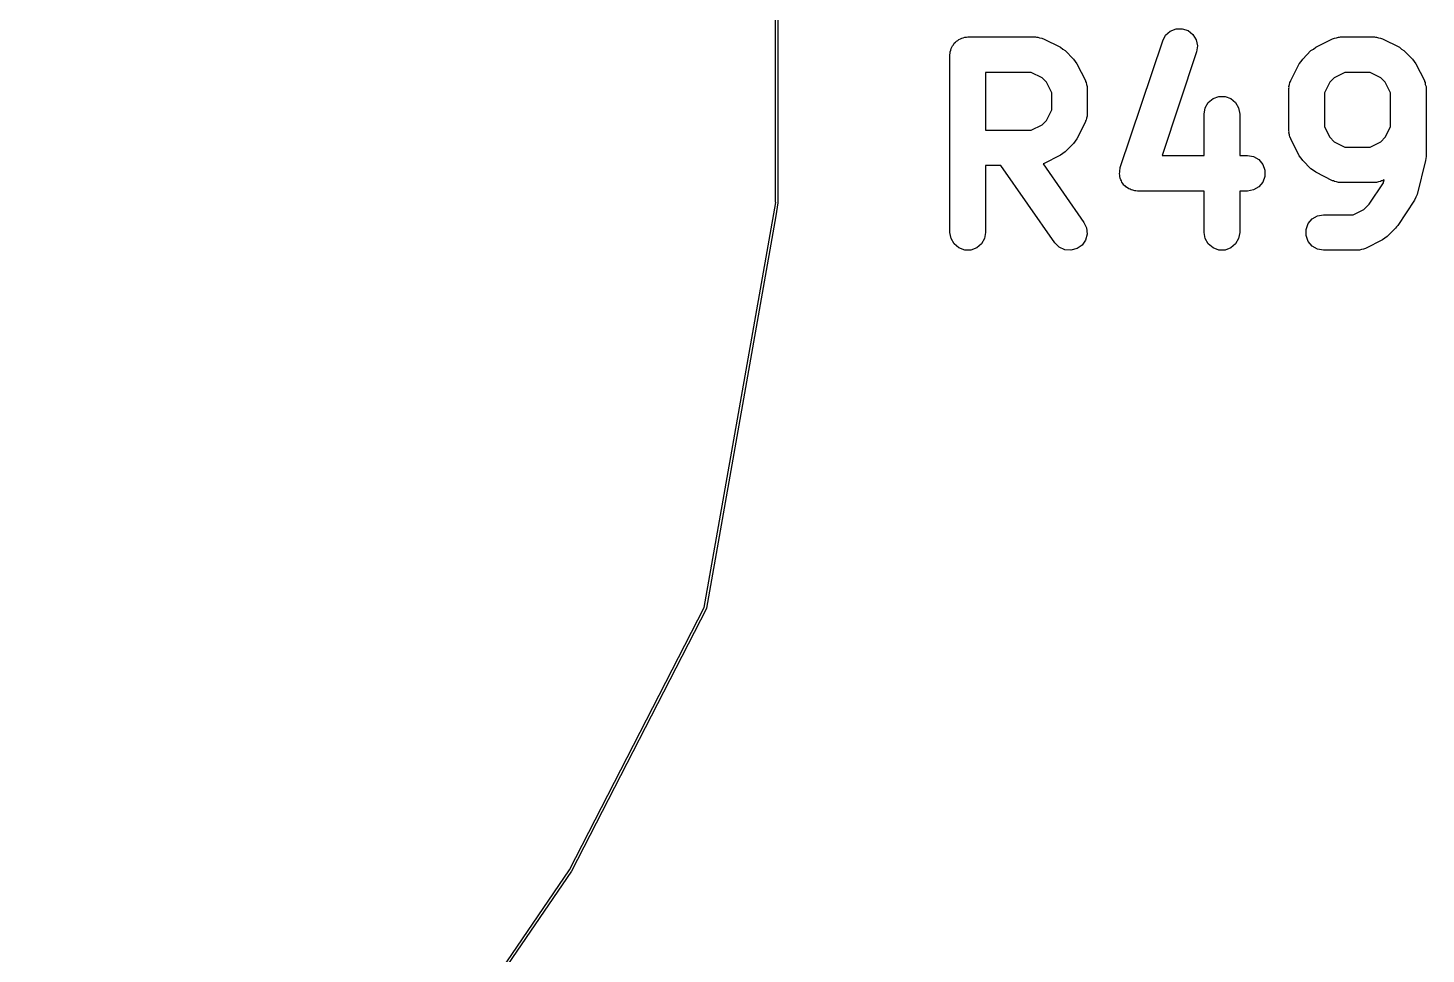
# Model space of a CAD drawing. Extents: x 69.6 to 139.6, y -158 to -61.
# Drawn here: x 125.48 to 131.37, y -91.73 to -87.83 of the extents above; entities that cross this region are included whole.
import ezdxf

# ---------------------------------------------------------------- set-up
doc = ezdxf.new("R2010")
doc.units = 0
doc.header["$MEASUREMENT"] = 0
doc.layers.add('BLACK', color=7, linetype='CONTINUOUS')

msp = doc.modelspace()

# ---------------------------------------------------------------- linework, layer by layer
at = {"layer": 'Black'}
for p, q in [((128.629, -88.5614), (128.629, -87.7761)), ((128.639, -87.7761), (128.639, -88.5614)), ((129.391, -87.8818), (129.397, -87.8786)), ((129.397, -87.8786), (129.402, -87.8743)), ((129.402, -87.8743), (129.408, -87.8721)), ((129.408, -87.8721), (129.414, -87.8688)), ((129.414, -87.8688), (129.42, -87.8677)), ((129.42, -87.8677), (129.426, -87.8654)), ((129.426, -87.8654), (129.433, -87.8654)), ((129.433, -87.8654), (129.439, -87.8643)), ((129.439, -87.8643), (129.725, -87.8643)), ((129.725, -87.8643), (129.729, -87.865)), ((129.729, -87.865), (129.734, -87.8648)), ((129.734, -87.8648), (129.742, -87.8673)), ((129.742, -87.8673), (129.751, -87.8688)), ((129.751, -87.8688), (129.754, -87.871)), ((129.754, -87.871), (129.759, -87.8722)), ((129.759, -87.8722), (129.83, -87.9079)), ((130.261, -87.8799), (130.273, -87.8569)), ((130.273, -87.8569), (130.293, -87.8397)), ((130.293, -87.8397), (130.317, -87.8301)), ((130.317, -87.8301), (130.343, -87.8294)), ((130.343, -87.8294), (130.368, -87.8376)), ((130.368, -87.8376), (130.388, -87.8538)), ((130.388, -87.8538), (130.402, -87.876)), ((130.402, -87.876), (130.407, -87.9015)), ((130.906, -87.9079), (130.977, -87.8722)), ((130.977, -87.8722), (130.981, -87.871)), ((130.981, -87.871), (130.985, -87.8688)), ((130.985, -87.8688), (130.994, -87.8673)), ((130.994, -87.8673), (131.002, -87.8648)), ((131.002, -87.8648), (131.006, -87.865)), ((131.006, -87.865), (131.011, -87.8643)), ((131.011, -87.8643), (131.154, -87.8643)), ((131.154, -87.8643), (131.158, -87.865)), ((131.158, -87.865), (131.162, -87.8648)), ((131.162, -87.8648), (131.171, -87.8673)), ((131.171, -87.8673), (131.179, -87.8688)), ((131.179, -87.8688), (131.183, -87.871)), ((131.183, -87.871), (131.187, -87.8722)), ((131.187, -87.8722), (131.259, -87.9079)), ((129.364, -87.9393), (129.365, -87.9328)), ((129.365, -87.9263), (129.368, -87.9201)), ((129.365, -87.9328), (129.365, -87.9263)), ((129.368, -87.9201), (129.369, -87.9136)), ((129.369, -87.9136), (129.372, -87.908)), ((129.372, -87.908), (129.374, -87.9018)), ((129.374, -87.9018), (129.379, -87.8968)), ((129.379, -87.8968), (129.382, -87.8911)), ((129.382, -87.8911), (129.387, -87.8869)), ((129.387, -87.8869), (129.391, -87.8818)), ((129.83, -87.9079), (129.84, -87.9151)), ((129.84, -87.9151), (129.849, -87.922)), ((129.849, -87.922), (129.885, -87.9577)), ((130.082, -88.4156), (130.261, -87.8799)), ((130.403, -87.9273), (130.258, -88.3643)), ((130.407, -87.9015), (130.403, -87.9273)), ((130.851, -87.9577), (130.886, -87.922)), ((130.886, -87.922), (130.896, -87.9151)), ((130.896, -87.9151), (130.906, -87.9079)), ((131.259, -87.9079), (131.268, -87.9151)), ((131.268, -87.9151), (131.278, -87.922)), ((131.278, -87.922), (131.314, -87.9577)), ((129.364, -88.6893), (129.364, -87.9393)), ((129.885, -87.9577), (129.892, -87.9675)), ((129.892, -87.9675), (129.899, -87.9772)), ((129.899, -87.9772), (129.935, -88.0486)), ((130.801, -88.0486), (130.836, -87.9772)), ((130.836, -87.9772), (130.844, -87.9675)), ((130.844, -87.9675), (130.851, -87.9577)), ((131.314, -87.9577), (131.321, -87.9675)), ((131.321, -87.9675), (131.328, -87.9772)), ((131.328, -87.9772), (131.364, -88.0486)), ((129.707, -88.0143), (129.514, -88.0143)), ((129.514, -88.0143), (129.514, -88.2571)), ((129.752, -88.0366), (129.707, -88.0143)), ((129.771, -88.0551), (129.752, -88.0366)), ((129.793, -88.0998), (129.771, -88.0551)), ((129.935, -88.0486), (129.936, -88.0527)), ((129.936, -88.0527), (129.938, -88.0565)), ((130.797, -88.0565), (130.8, -88.0527)), ((130.8, -88.0527), (130.801, -88.0486)), ((130.965, -88.0551), (130.943, -88.0998)), ((130.984, -88.0366), (130.965, -88.0551)), ((131.028, -88.0143), (130.984, -88.0366)), ((131.136, -88.0143), (131.028, -88.0143)), ((131.181, -88.0366), (131.136, -88.0143)), ((131.199, -88.0551), (131.181, -88.0366)), ((131.221, -88.0998), (131.199, -88.0551)), ((131.364, -88.0486), (131.365, -88.0527)), ((131.365, -88.0527), (131.367, -88.0565)), ((129.793, -88.1716), (129.793, -88.0998)), ((129.938, -88.0565), (129.94, -88.0651)), ((129.94, -88.0651), (129.942, -88.0736)), ((129.942, -88.0736), (129.942, -88.0779)), ((129.942, -88.0779), (129.943, -88.0821)), ((129.943, -88.0821), (129.943, -88.1893)), ((130.793, -88.0736), (130.796, -88.0651)), ((130.794, -88.0779), (130.793, -88.0736)), ((130.793, -88.0821), (130.794, -88.0779)), ((130.793, -88.2607), (130.793, -88.0821)), ((130.796, -88.0651), (130.797, -88.0565)), ((130.943, -88.0998), (130.943, -88.243)), ((131.221, -88.243), (131.221, -88.0998)), ((131.367, -88.0565), (131.368, -88.0651)), ((131.368, -88.0651), (131.371, -88.0736)), ((131.371, -88.0736), (131.371, -88.0779)), ((131.371, -88.0779), (131.371, -88.0821)), ((131.371, -88.0821), (131.371, -88.3679)), ((129.771, -88.2163), (129.793, -88.1716)), ((130.436, -88.1893), (130.44, -88.1636)), ((130.44, -88.1636), (130.453, -88.1411)), ((130.453, -88.1411), (130.473, -88.1243)), ((130.473, -88.1243), (130.498, -88.1154)), ((130.498, -88.1154), (130.524, -88.1154)), ((130.524, -88.1154), (130.548, -88.1243)), ((130.548, -88.1243), (130.568, -88.1411)), ((130.568, -88.1411), (130.581, -88.1636)), ((130.581, -88.1636), (130.586, -88.1893)), ((129.752, -88.2348), (129.771, -88.2163)), ((129.935, -88.2228), (129.899, -88.2943)), ((129.936, -88.2187), (129.935, -88.2228)), ((129.938, -88.2149), (129.936, -88.2187)), ((129.94, -88.2063), (129.938, -88.2149)), ((129.942, -88.1979), (129.94, -88.2063)), ((129.943, -88.1893), (129.942, -88.1935)), ((129.942, -88.1935), (129.942, -88.1979)), ((130.436, -88.3643), (130.436, -88.1893)), ((130.586, -88.1893), (130.586, -88.3643)), ((129.514, -88.2571), (129.707, -88.2571)), ((129.707, -88.2571), (129.752, -88.2348)), ((130.794, -88.265), (130.793, -88.2607)), ((130.793, -88.2693), (130.794, -88.265)), ((130.796, -88.2777), (130.793, -88.2693)), ((130.797, -88.2864), (130.796, -88.2777)), ((130.8, -88.2901), (130.797, -88.2864)), ((130.801, -88.2943), (130.8, -88.2901)), ((130.943, -88.243), (130.965, -88.2877)), ((130.965, -88.2877), (130.984, -88.3062)), ((131.181, -88.3062), (131.199, -88.2877)), ((131.199, -88.2877), (131.221, -88.243)), ((129.849, -88.3495), (129.84, -88.3563)), ((129.885, -88.3137), (129.849, -88.3495)), ((129.892, -88.3039), (129.885, -88.3137)), ((129.899, -88.2943), (129.892, -88.3039)), ((130.836, -88.3657), (130.801, -88.2943)), ((130.984, -88.3062), (131.028, -88.3286)), ((131.028, -88.3286), (131.136, -88.3286)), ((131.136, -88.3286), (131.181, -88.3062)), ((129.579, -88.4071), (129.514, -88.4071)), ((129.514, -88.4071), (129.514, -88.6893)), ((129.806, -88.7323), (129.579, -88.4071)), ((129.759, -88.3992), (129.757, -88.3998)), ((129.757, -88.3998), (129.929, -88.6463)), ((129.83, -88.3635), (129.759, -88.3992)), ((129.84, -88.3563), (129.83, -88.3635)), ((130.258, -88.3643), (130.436, -88.3643)), ((130.586, -88.3643), (130.618, -88.3643)), ((130.618, -88.3643), (130.644, -88.3688)), ((130.644, -88.3688), (130.666, -88.3818)), ((130.666, -88.3818), (130.683, -88.4018)), ((130.683, -88.4018), (130.692, -88.4263)), ((130.844, -88.3753), (130.836, -88.3657)), ((130.851, -88.3852), (130.844, -88.3753)), ((130.886, -88.4209), (130.851, -88.3852)), ((131.369, -88.386), (131.333, -88.5289)), ((131.37, -88.3769), (131.369, -88.386)), ((131.371, -88.3679), (131.37, -88.3769)), ((130.079, -88.4413), (130.08, -88.4338)), ((130.08, -88.4468), (130.079, -88.4413)), ((130.08, -88.4263), (130.082, -88.421)), ((130.08, -88.4338), (130.08, -88.4263)), ((130.08, -88.4523), (130.08, -88.4468)), ((130.082, -88.4594), (130.08, -88.4523)), ((130.082, -88.421), (130.082, -88.4156)), ((130.084, -88.4669), (130.082, -88.4594)), ((130.087, -88.4716), (130.084, -88.4669)), ((130.692, -88.4523), (130.683, -88.4768)), ((130.692, -88.4263), (130.692, -88.4523)), ((130.896, -88.4278), (130.886, -88.4209)), ((130.906, -88.4349), (130.896, -88.4278)), ((130.977, -88.4707), (130.906, -88.4349)), ((131.194, -88.467), (131.187, -88.4707)), ((131.191, -88.4799), (131.194, -88.467)), ((130.089, -88.4768), (130.087, -88.4716)), ((130.093, -88.4826), (130.089, -88.4768)), ((130.097, -88.489), (130.093, -88.4826)), ((130.102, -88.4925), (130.097, -88.489)), ((130.105, -88.4967), (130.102, -88.4925)), ((130.112, -88.5005), (130.105, -88.4967)), ((130.118, -88.5052), (130.112, -88.5005)), ((130.123, -88.507), (130.118, -88.5052)), ((130.128, -88.5098), (130.123, -88.507)), ((130.135, -88.5111), (130.128, -88.5098)), ((130.143, -88.5135), (130.135, -88.5111)), ((130.148, -88.5133), (130.143, -88.5135)), ((130.154, -88.5143), (130.148, -88.5133)), ((130.436, -88.5143), (130.154, -88.5143)), ((130.436, -88.6893), (130.436, -88.5143)), ((130.618, -88.5143), (130.586, -88.5143)), ((130.586, -88.5143), (130.586, -88.6893)), ((130.644, -88.5098), (130.618, -88.5143)), ((130.666, -88.4967), (130.644, -88.5098)), ((130.683, -88.4768), (130.666, -88.4967)), ((130.981, -88.4719), (130.977, -88.4707)), ((130.985, -88.474), (130.981, -88.4719)), ((130.994, -88.4756), (130.985, -88.474)), ((131.002, -88.4781), (130.994, -88.4756)), ((131.006, -88.4778), (131.002, -88.4781)), ((131.011, -88.4786), (131.006, -88.4778)), ((131.154, -88.4786), (131.011, -88.4786)), ((131.131, -88.5701), (131.191, -88.4799)), ((131.158, -88.4778), (131.154, -88.4786)), ((131.162, -88.4781), (131.158, -88.4778)), ((131.171, -88.4756), (131.162, -88.4781)), ((131.179, -88.474), (131.171, -88.4756)), ((131.183, -88.4719), (131.179, -88.474)), ((131.187, -88.4707), (131.183, -88.4719)), ((128.328, -90.2717), (128.63, -88.5624)), ((128.63, -88.5622), (128.629, -88.5614)), ((128.63, -88.5624), (128.63, -88.5622)), ((128.639, -88.5641), (128.63, -88.6195)), ((128.639, -88.5614), (128.639, -88.5622)), ((128.639, -88.5622), (128.639, -88.5624)), ((128.639, -88.5624), (128.639, -88.5641)), ((131.109, -88.5919), (131.131, -88.5701)), ((131.323, -88.5523), (131.252, -88.6595)), ((131.328, -88.5407), (131.323, -88.5523)), ((131.333, -88.5289), (131.328, -88.5407)), ((128.63, -88.6195), (128.337, -90.2742)), ((130.874, -88.6518), (130.891, -88.6318)), ((130.891, -88.6318), (130.914, -88.6188)), ((130.914, -88.6188), (130.939, -88.6143)), ((130.939, -88.6143), (131.064, -88.6143)), ((131.064, -88.6143), (131.109, -88.5919)), ((129.369, -88.7149), (129.364, -88.6893)), ((129.514, -88.6893), (129.51, -88.7149)), ((129.929, -88.6463), (129.94, -88.6699)), ((129.943, -88.6958), (129.936, -88.721)), ((129.94, -88.6699), (129.943, -88.6958)), ((130.44, -88.7149), (130.436, -88.6893)), ((130.586, -88.6893), (130.581, -88.7149)), ((130.865, -88.6763), (130.874, -88.6518)), ((130.865, -88.7023), (130.865, -88.6763)), ((130.874, -88.7268), (130.865, -88.7023)), ((131.221, -88.6918), (131.207, -88.7066)), ((131.242, -88.6709), (131.221, -88.6918)), ((131.247, -88.6648), (131.242, -88.6709)), ((131.252, -88.6595), (131.247, -88.6648)), ((129.382, -88.7375), (129.369, -88.7149)), ((129.402, -88.7542), (129.382, -88.7375)), ((129.426, -88.7631), (129.402, -88.7542)), ((129.452, -88.7631), (129.426, -88.7631)), ((129.477, -88.7542), (129.452, -88.7631)), ((129.497, -88.7375), (129.477, -88.7542)), ((129.51, -88.7149), (129.497, -88.7375)), ((129.825, -88.7507), (129.806, -88.7323)), ((129.848, -88.7617), (129.825, -88.7507)), ((129.874, -88.764), (129.848, -88.7617)), ((129.9, -88.7573), (129.874, -88.764)), ((129.921, -88.7423), (129.9, -88.7573)), ((129.936, -88.721), (129.921, -88.7423)), ((130.453, -88.7375), (130.44, -88.7149)), ((130.473, -88.7542), (130.453, -88.7375)), ((130.498, -88.7631), (130.473, -88.7542)), ((130.524, -88.7631), (130.498, -88.7631)), ((130.548, -88.7542), (130.524, -88.7631)), ((130.568, -88.7375), (130.548, -88.7542)), ((130.581, -88.7149), (130.568, -88.7375)), ((130.891, -88.7467), (130.874, -88.7268)), ((130.914, -88.7598), (130.891, -88.7467)), ((130.939, -88.7643), (130.914, -88.7598)), ((131.086, -88.7635), (131.082, -88.7643)), ((131.091, -88.7638), (131.086, -88.7635)), ((131.099, -88.7613), (131.091, -88.7638)), ((131.108, -88.7598), (131.099, -88.7613)), ((131.112, -88.7576), (131.108, -88.7598)), ((131.116, -88.7564), (131.112, -88.7576)), ((131.187, -88.7207), (131.116, -88.7564)), ((131.197, -88.7135), (131.187, -88.7207)), ((131.207, -88.7066), (131.197, -88.7135)), ((131.082, -88.7643), (130.939, -88.7643)), ((127.76, -91.3781), (128.328, -90.2717)), ((128.337, -90.2756), (127.768, -91.3829)), ((128.337, -90.2742), (128.337, -90.2749)), ((128.337, -90.2749), (128.337, -90.2756)), ((125.477, -94.7208), (127.76, -91.3781)), ((127.768, -91.3835), (125.486, -94.7264)), ((127.768, -91.3829), (127.768, -91.3832)), ((127.768, -91.3832), (127.768, -91.3835))]:
    msp.add_line(p, q, dxfattribs=at)

doc.saveas('drawing.dxf')
